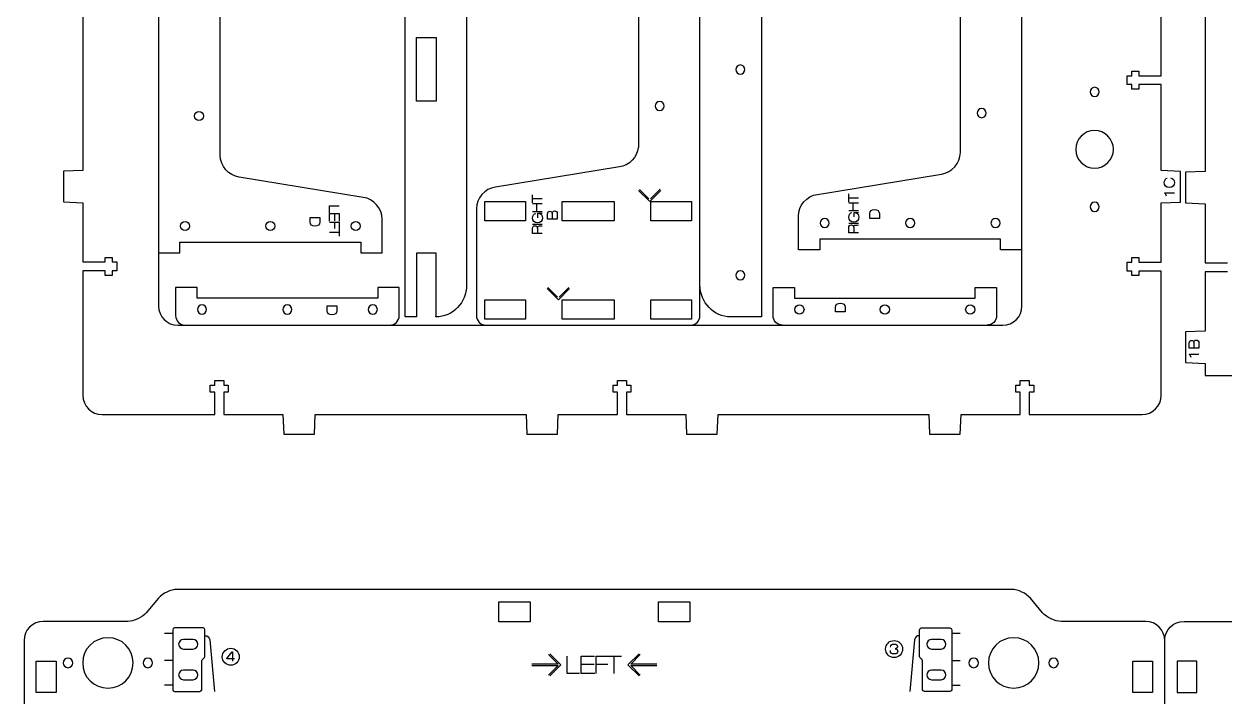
# Model space of a CAD drawing. Extents: x 16 to 1660, y 62 to 1240.
# Drawn here: x 16.3 to 317, y 691.2 to 859.8 of the extents above; entities that cross this region are included whole.
import ezdxf

# ---------------------------------------------------------------- set-up
doc = ezdxf.new("R2010")
doc.units = 0
doc.layers.get('0').update_dxf_attribs({"linetype": 'CONTINUOUS'})

msp = doc.modelspace()

# ---------------------------------------------------------------- linework, layer by layer
at = {"color": 7}
for points in [[(177.927847, 998.511253), (177.927847, 982.513204), (172.966944, 982.513204), (172.966944, 998.480209), (172.966662, 998.498553), (170.136538, 998.480209), (170.136538, 933.680293), (170.13682, 828.880458), (170.103236, 828.880458)], [(49.983249, 995.788656), (49.983249, 789.123813)], [(65.408669, 826.861158), (65.408669, 995.96702), (57.695818, 995.96702)], [(127.121356, 998.179642), (127.120509, 796.938547), (127.120509, 794.394596)], [(250.759242, 827.603967), (250.759242, 996.709829), (258.472093, 996.709829)], [(266.184662, 789.124378), (266.184662, 995.78922)], [(185.558853, 786.728876), (185.557724, 987.969407), (185.557724, 990.513076)], [(119.407658, 786.394724), (119.490349, 786.824831), (119.490349, 802.394467), (114.529447, 802.394467), (114.529447, 786.427462), (111.69904, 786.427462), (111.69904, 851.227096), (111.699604, 953.613084), (111.66602, 956.027496)], [(200.984838, 955.511311), (200.985967, 786.405167), (193.272551, 786.405167)], [(317.641958, 891.116667), (312.027711, 891.116667), (312.027711, 876.252304), (307.155427, 876.052209), (307.155427, 868.373224), (312.027711, 868.173129), (312.027711, 822.827638), (307.155427, 822.627542), (307.155427, 814.947993), (312.027711, 814.747898), (312.027711, 799.925587), (317.641958, 799.925587)], [(31.016787, 868.435878), (31.016787, 823.083896), (26.14422, 822.884082), (26.14422, 815.204533), (31.016787, 815.004438), (31.016787, 800.164629), (36.630187, 800.164629), (36.630187, 801.284204), (38.390124, 801.284204), (38.390124, 800.164629), (39.544696, 800.164629), (39.544696, 797.924067), (38.390124, 797.924067), (38.390124, 796.803927), (36.630187, 796.803927), (36.630187, 797.924067), (31.016787, 797.924067), (31.016787, 785.083802), (31.020738, 766.7244)], [(301.048138, 766.728916), (301.048702, 782.118776), (301.048702, 797.892176), (295.434738, 797.892176), (295.434738, 796.7726), (293.6748, 796.7726), (293.6748, 797.892176), (292.520229, 797.892176), (292.520229, 800.132738), (293.6748, 800.132738), (293.6748, 801.252878), (295.434738, 801.252878), (295.434738, 800.132738), (301.048702, 800.132738), (301.048702, 814.972829), (305.920704, 815.172924), (305.920704, 822.852756), (301.048702, 823.052569), (301.048702, 844.604469), (295.434738, 844.604469), (295.434738, 843.485176), (293.6748, 843.485176), (293.6748, 844.604469), (292.520229, 844.604469), (292.520229, 846.845031), (293.6748, 846.845031), (293.6748, 847.965171), (295.434738, 847.965171), (295.434738, 846.845031), (301.048702, 846.845031), (301.048702, 868.397778)], [(114.529447, 856.423371), (119.490349, 856.423371), (119.490349, 840.423911), (114.529447, 840.423911), (114.529447, 856.423371), (114.529447, 856.423371)], [(194.53098, 848.383989), (194.53098, 848.383989)], [(284.376424, 843.926571), (284.376424, 843.926571)], [(176.587291, 839.23378), (176.587291, 839.23378)], [(58.954529, 836.720027), (58.954529, 836.720027)], [(257.213382, 837.463118), (257.213382, 837.463118)], [(284.376424, 833.107018), (284.376424, 833.107018)], [(101.223233, 816.358258), (70.168347, 821.442209)], [(165.374038, 823.988136), (134.318869, 818.903902)], [(214.944678, 817.101067), (245.999564, 822.185018)], [(170.184798, 818.068524), (172.966944, 815.28666), (175.748809, 818.068524)], [(170.374733, 818.366551), (172.766284, 815.975)], [(173.166758, 815.974153), (175.567058, 818.374453)], [(131.658924, 815.282991), (141.898793, 815.282991), (141.898793, 810.443444), (131.658924, 810.443444), (131.658924, 815.282991), (131.658924, 815.282991)], [(143.620067, 814.960129), (143.620067, 817.021198)], [(146.009078, 815.95722), (143.641516, 815.95722)], [(151.037996, 815.282991), (164.079484, 815.282991), (164.079484, 810.443444), (151.037996, 810.443444), (151.037996, 815.282991), (151.037996, 815.282991)], [(173.217558, 815.282991), (183.457991, 815.282991), (183.457991, 810.443444), (173.217558, 810.443444), (173.217558, 815.282991), (173.217558, 815.282991)], [(222.823476, 815.165587), (222.823476, 817.226656)], [(222.823476, 815.002744), (225.213051, 815.002744)], [(225.212769, 816.162678), (222.844924, 816.162678)], [(223.934867, 812.95494), (223.934867, 815.002744)], [(284.376424, 815.12664), (284.376424, 815.12664)], [(301.962538, 817.388933), (301.962538, 817.476987), (304.345622, 817.476987)], [(92.752616, 812.506489), (92.752616, 814.217038), (95.190169, 814.217038)], [(92.752616, 810.353133), (92.752616, 812.27168), (95.190169, 812.27168), (95.190169, 810.373736)], [(94.0562, 812.27168), (94.0562, 810.452476)], [(129.559191, 813.484107), (129.558062, 789.883273), (129.559191, 786.728593)], [(143.620067, 814.797004), (146.00936, 814.797004)], [(146.00936, 812.749482), (143.620067, 812.749482)], [(144.731176, 812.749482), (144.731176, 814.797287)], [(144.941713, 811.259067), (144.941713, 812.38344), (146.062982, 812.38344)], [(147.410876, 810.909111), (147.410876, 812.222291)], [(149.827827, 812.13452), (149.827827, 810.909111), (147.410876, 810.909111), (147.410876, 810.909111)], [(148.558391, 812.337438), (148.565164, 812.337438)], [(148.561778, 812.33772), (148.558956, 810.909111)], [(225.213051, 812.95494), (222.823476, 812.95494)], [(224.145404, 811.464807), (224.145404, 812.58918), (225.266391, 812.58918)], [(228.054747, 811.097918), (228.054747, 812.275913)], [(230.471416, 812.275913), (230.471416, 811.097918), (228.054747, 811.097918), (228.054747, 811.097918)], [(49.983249, 802.443009), (55.342649, 802.443009), (55.342649, 805.163067), (100.623229, 805.163067), (100.623229, 802.443009), (105.982911, 802.443009), (105.982911, 810.938744)], [(55.46344, 809.169211), (55.46344, 809.169211)], [(76.842902, 809.169211), (76.842902, 809.169211)], [(87.921253, 810.158682), (87.921253, 811.336396), (90.337922, 811.336396), (90.337922, 811.336396)], [(90.337922, 811.336396), (90.337922, 810.158682)], [(92.752616, 810.139491), (95.190169, 810.139491), (95.190169, 808.428942)], [(94.0562, 810.139491), (94.0562, 808.528284)], [(98.222929, 809.169211), (98.222929, 809.169211)], [(143.620067, 809.64278), (146.00936, 809.64278)], [(266.184662, 803.1861), (260.82498, 803.1861), (260.82498, 805.906158), (215.544682, 805.906158), (215.544682, 803.1861), (210.185, 803.1861), (210.185, 811.681553)], [(217.944982, 809.912302), (217.944982, 809.912302)], [(222.823476, 809.84852), (225.213051, 809.84852)], [(239.325009, 809.912302), (239.325009, 809.912302)], [(260.704471, 809.912302), (260.704471, 809.912302)], [(92.752616, 807.638156), (95.190169, 807.638156)], [(95.190169, 808.695642), (95.190169, 806.592804)], [(146.00936, 807.269856), (143.620067, 807.269856), (143.620067, 808.584729)], [(144.841524, 808.675322), (144.848016, 808.671936)], [(144.848016, 808.671653), (144.852531, 807.269573)], [(225.213051, 807.475313), (222.823476, 807.475313), (222.823476, 808.790187)], [(224.044933, 808.880498), (224.051707, 808.877393), (224.05594, 807.475313)], [(317.641958, 797.685024), (312.027711, 797.685024), (312.027711, 782.826589), (307.155427, 782.626493), (307.155427, 774.947509), (312.027711, 774.747413), (312.032791, 774.747413), (312.032791, 771.74598), (319.712058, 771.74598)], [(194.53098, 796.823682), (194.53098, 796.823682)], [(110.24616, 786.728876), (110.245596, 793.788382), (104.885913, 793.788382), (104.885913, 791.068607), (59.605898, 791.068607), (59.605898, 793.788382), (54.245933, 793.788382), (54.245933, 786.728876)], [(147.306171, 793.483582), (150.088036, 790.701718), (152.870182, 793.483582)], [(147.496107, 793.781609), (149.887658, 791.390058)], [(150.288131, 791.389211), (152.688149, 793.789511)], [(203.84516, 786.728876), (203.845724, 793.788382), (209.205124, 793.788382), (209.205124, 791.068607), (254.485422, 791.068607), (254.485422, 793.788382), (259.845387, 793.788382), (259.845387, 786.728876)], [(62.005916, 788.263036), (62.005916, 788.263036)], [(83.385942, 788.263036), (83.385942, 788.263036)], [(92.183938, 787.964162), (92.183938, 789.142158), (94.600324, 789.142158), (94.600324, 789.142158)], [(94.600324, 789.142158), (94.600324, 787.964162)], [(104.765404, 788.263036), (104.765404, 788.263036)], [(131.658924, 790.683373), (141.898793, 790.683373), (141.898793, 785.844109), (131.658924, 785.844109), (131.658924, 790.683373), (131.658924, 790.683373)], [(151.03856, 790.683373), (164.079202, 790.683373), (164.079202, 785.844109), (151.03856, 785.844109), (151.03856, 790.683373), (151.03856, 790.683373)], [(173.217558, 790.683373), (183.457991, 790.683373), (183.457991, 785.844109), (173.217558, 785.844109), (173.217558, 790.683373), (173.217558, 790.683373)], [(209.325916, 788.263036), (209.325916, 788.263036)], [(219.490713, 787.670087), (219.490713, 788.848082)], [(221.907382, 788.848082), (221.907382, 787.670087), (219.490713, 787.670087), (219.490713, 787.670087)], [(230.705378, 788.263036), (230.705378, 788.263036)], [(252.085404, 788.263036), (252.085404, 788.263036)], [(54.784696, 784.32406), (261.384627, 784.323496)], [(308.090993, 778.570678), (308.090993, 779.883858)], [(310.507944, 779.796087), (310.507944, 778.570678), (308.090993, 778.570678), (308.090993, 778.570678)], [(309.238509, 779.998722), (309.245282, 779.998722)], [(309.241896, 779.998722), (309.239073, 778.570678)], [(308.107927, 776.968784), (308.107927, 777.05712), (310.490729, 777.05712)], [(35.82162, 761.924364), (51.21148, 761.9238), (64.051462, 761.9238), (64.051462, 767.537764), (62.931887, 767.537764), (62.931887, 769.297702), (64.051462, 769.297702), (64.051462, 770.452273), (66.292307, 770.452273), (66.292307, 769.297702), (67.412164, 769.297702), (67.412164, 767.537764), (66.292307, 767.537764), (66.292307, 761.9238), (81.131833, 761.9238), (81.331647, 757.051798), (89.011478, 757.051798), (89.211573, 761.9238), (141.992773, 761.9238), (142.192869, 757.051798), (149.872982, 757.051798), (150.073078, 761.9238), (164.912322, 761.9238), (164.912322, 767.537764), (163.792747, 767.537764), (163.792747, 769.297702), (164.912322, 769.297702), (164.912322, 770.452273), (167.152884, 770.452273), (167.152884, 769.297702), (168.273024, 769.297702), (168.273024, 767.537764), (167.152884, 767.537764), (167.152884, 761.9238), (181.993258, 761.9238), (182.193353, 757.051798), (189.873749, 757.051798), (190.073562, 761.9238), (242.853633, 761.9238), (243.053447, 757.051798), (250.734124, 757.051798), (250.93422, 761.9238), (265.773747, 761.9238), (265.773747, 767.537764), (264.654171, 767.537764), (264.654171, 769.297702), (265.773747, 769.297702), (265.773747, 770.452273), (268.014309, 770.452273), (268.014309, 769.297702), (269.134449, 769.297702), (269.134449, 767.537764), (268.014309, 767.537764), (268.014309, 761.9238), (283.382156, 761.9238), (296.24782, 761.927751)], [(49.968856, 715.949518), (46.886989, 712.27442)], [(263.644944, 718.111904), (54.60492, 718.111904)], [(271.363158, 712.27442), (268.280727, 715.949518)], [(135.172309, 714.980367), (143.051671, 714.980367), (143.051671, 710.020593), (135.172309, 710.020593), (135.172309, 714.980367), (135.172309, 714.980367)], [(175.172229, 714.980367), (183.051591, 714.980367), (183.051591, 710.020593), (175.172229, 710.020593), (175.172229, 714.980367), (175.172229, 714.980367)], [(42.250924, 710.111751), (21.088491, 710.111751)], [(297.162784, 710.111751), (275.99894, 710.111751), (275.99894, 710.111751)], [(306.762856, 710.111751), (327.9267, 710.111751)], [(53.517236, 707.122171), (51.432742, 707.122171)], [(53.517236, 708.031773), (53.517236, 692.993562)], [(61.128769, 708.484176), (53.96992, 708.484176)], [(61.580889, 701.493531), (61.580889, 708.031773)], [(240.533202, 701.493813), (240.533202, 708.032056)], [(240.98504, 708.484176), (248.144171, 708.484176)], [(248.596856, 708.032056), (248.596856, 692.993562)], [(248.596856, 707.122453), (250.681631, 707.122453)], [(16.287609, 705.311998), (16.287609, 412.49346)], [(58.609371, 705.589987), (56.209353, 705.589987)], [(62.803193, 705.492902), (64.026909, 692.544264)], [(239.310898, 705.492902), (238.087464, 692.544264)], [(245.955538, 705.589987), (243.55552, 705.589987)], [(301.960562, 412.49346), (301.96282, 705.311998)], [(56.209353, 703.189969), (58.609371, 703.189969), (58.609371, 703.189969)], [(61.169409, 700.757496), (61.208638, 700.784589)], [(68.521862, 700.765962), (67.113856, 700.765962), (67.113856, 700.857684), (68.433809, 702.519409), (68.521862, 702.519409), (68.521862, 700.765962)], [(69.009542, 700.765962), (68.521862, 700.765962), (68.521862, 700.136607)], [(70.186409, 701.247998), (70.186409, 701.247998)], [(147.618027, 701.822038), (150.009578, 699.430487), (143.470489, 699.430487)], [(147.915771, 702.011973), (150.697918, 699.230109), (147.915771, 696.448244)], [(155.354302, 697.051918), (152.297836, 697.051918), (152.297836, 701.407736)], [(159.202402, 697.051918), (155.773967, 697.051918), (155.773967, 701.407736), (159.165996, 701.407736)], [(159.584813, 697.051918), (159.584813, 701.407736), (162.64128, 701.407736)], [(162.165171, 701.407736), (165.923242, 701.407736)], [(164.054649, 697.051918), (164.054649, 701.407736)], [(170.305024, 696.447962), (167.522878, 699.229827), (170.305024, 702.011691)], [(174.750589, 699.429922), (168.210936, 699.429922), (170.610953, 701.82994)], [(234.456393, 703.274636), (234.456393, 703.267862)], [(236.276162, 703.189969), (236.276162, 703.189969)], [(240.944964, 700.757496), (240.905171, 700.784589)], [(243.55552, 703.189969), (245.955538, 703.189969), (245.955538, 703.189969)], [(19.351413, 700.170473), (24.311187, 700.170473), (24.311187, 692.291111), (19.351413, 692.291111), (19.351413, 700.170473), (19.351413, 700.170473)], [(27.297098, 698.511853), (27.297098, 698.511853)], [(47.297622, 698.511853), (47.297622, 698.511853)], [(53.517236, 700.279129), (51.432742, 700.279129)], [(58.609371, 697.910438), (56.209353, 697.910438)], [(60.797158, 692.993562), (60.797158, 700.048271)], [(143.470489, 699.030296), (150.010424, 699.030296), (147.610124, 696.629713)], [(155.773967, 699.381944), (159.025449, 699.381944)], [(159.584813, 699.381944), (162.464327, 699.381944)], [(170.603051, 696.63818), (168.2115, 699.029449), (174.750589, 699.029449)], [(241.316933, 692.993562), (241.316933, 700.048271)], [(245.955538, 697.910438), (243.55552, 697.910438)], [(248.596856, 700.279129), (250.681631, 700.279129)], [(254.097367, 698.511853), (254.097367, 698.511853)], [(274.097327, 698.511853), (274.097327, 698.511853)], [(293.921462, 700.170473), (298.881236, 700.170473), (298.881236, 692.291111), (293.921462, 692.291111), (293.921462, 700.170473), (293.921462, 700.170473)], [(305.04384, 692.291111), (310.003613, 692.291111), (310.003613, 700.170473), (305.04384, 700.170473), (305.04384, 692.291111), (305.04384, 692.291111)], [(56.209353, 695.51042), (58.609371, 695.51042), (58.609371, 695.51042)], [(243.55552, 695.51042), (245.955538, 695.51042), (245.955538, 695.51042)], [(37.29736, 693.39206), (37.29736, 693.39206)], [(53.517236, 694.145311), (51.432742, 694.145311)], [(53.96992, 692.54116), (60.345038, 692.54116), (60.345038, 692.54116)], [(248.144171, 692.54116), (241.768771, 692.54116), (241.768771, 692.54116)], [(248.596856, 694.145311), (250.681631, 694.145311)], [(264.097064, 693.39206), (264.097064, 693.39206)]]:
    msp.add_lwpolyline(points, dxfattribs=at)
for points in [[(195.670876, 849.523884), (195.04152, 849.523884), (194.53098, 849.013909), (194.53098, 848.383989)], [(194.53098, 848.383989), (194.53098, 847.754351), (195.04152, 847.244093), (195.670876, 847.244093)], [(196.810489, 848.383989), (196.810489, 849.013909), (196.300513, 849.523884), (195.670876, 849.523884)], [(195.670876, 847.244093), (196.300513, 847.244093), (196.810489, 847.754351), (196.810489, 848.383989)], [(284.376424, 843.926571), (283.746787, 843.926571), (283.236529, 843.416031), (283.236529, 842.786393)], [(283.236529, 842.786393), (283.236529, 842.157038), (283.746787, 841.64678), (284.376424, 841.64678)], [(285.51632, 842.786393), (285.51632, 843.416031), (285.006344, 843.926571), (284.376424, 843.926571)], [(284.376424, 841.64678), (285.006344, 841.64678), (285.51632, 842.157038), (285.51632, 842.786393)], [(175.447396, 840.373676), (174.81804, 840.373676), (174.307782, 839.863418), (174.307782, 839.23378)], [(174.307782, 839.23378), (174.307782, 838.60386), (174.81804, 838.093884), (175.447396, 838.093884)], [(176.587291, 839.23378), (176.587291, 839.863418), (176.076751, 840.373676), (175.447396, 840.373676)], [(175.447396, 838.093884), (176.076751, 838.093884), (176.587291, 838.60386), (176.587291, 839.23378)], [(58.954529, 836.720027), (58.954529, 837.349382), (59.465069, 837.859922), (60.094707, 837.859922)], [(60.094707, 835.580131), (59.465069, 835.580131), (58.954529, 836.089824), (58.954529, 836.720027)], [(60.094707, 837.859922), (60.724062, 837.859922), (61.234038, 837.349382), (61.234038, 836.720027)], [(61.234038, 836.720027), (61.234038, 836.089824), (60.724062, 835.580131), (60.094707, 835.580131)], [(256.073204, 838.603013), (255.443849, 838.603013), (254.933873, 838.092473), (254.933873, 837.463118)], [(254.933873, 837.463118), (254.933873, 836.833198), (255.443849, 836.323222), (256.073204, 836.323222)], [(257.213382, 837.463118), (257.213382, 838.092473), (256.702842, 838.603013), (256.073204, 838.603013)], [(256.073204, 836.323222), (256.702842, 836.323222), (257.213382, 836.833198), (257.213382, 837.463118)], [(284.376424, 833.107018), (281.769538, 833.107018), (279.65654, 830.994302), (279.65654, 828.386851)], [(289.096309, 828.386851), (289.096309, 830.994302), (286.982747, 833.107018), (284.376424, 833.107018)], [(170.103236, 828.880458), (169.842462, 826.450242), (167.816389, 824.3062), (165.374038, 823.988136)], [(245.999564, 822.185018), (248.61774, 822.526224), (250.759242, 824.964907), (250.759242, 827.603967)], [(279.65654, 828.386851), (279.65654, 825.780247), (281.769538, 823.666967), (284.376424, 823.666967)], [(284.376424, 823.666967), (286.982747, 823.666967), (289.096309, 825.780247), (289.096309, 828.386851)], [(70.168347, 821.442209), (67.549889, 821.783416), (65.408669, 824.222098), (65.408669, 826.861158)], [(301.820862, 820.040976), (301.820862, 820.613322), (302.053978, 821.066571), (302.578911, 821.195264)], [(303.374213, 821.252556), (304.020784, 821.181436), (304.345622, 820.599493), (304.345622, 820.040976)], [(134.318869, 818.903902), (131.700693, 818.56326), (129.559191, 816.12486), (129.559191, 813.484107)], [(303.083242, 818.788473), (302.284553, 818.788473), (301.820862, 819.350096), (301.820862, 820.040976)], [(304.345622, 820.040976), (304.345622, 819.350378), (303.881931, 818.788473), (303.083242, 818.788473)], [(105.982911, 810.938744), (105.982911, 813.578933), (103.840844, 816.017616), (101.223233, 816.358258)], [(210.185, 811.681553), (210.185, 814.322024), (212.327067, 816.760424), (214.944678, 817.101067)], [(284.376424, 815.12664), (283.746787, 815.12664), (283.236529, 814.6161), (283.236529, 813.986744)], [(285.51632, 813.986744), (285.51632, 814.6161), (285.006344, 815.12664), (284.376424, 815.12664)], [(302.412682, 816.637658), (302.321524, 817.003136), (302.128484, 817.246693), (301.962538, 817.388933)], [(143.620067, 811.172142), (143.620067, 811.918338), (143.951396, 812.261802), (144.413111, 812.348444)], [(144.941713, 812.38344), (145.219702, 812.348444), (145.341904, 812.300467), (145.341904, 812.300467)], [(145.341904, 812.300467), (145.890827, 812.135084), (146.11604, 811.671111), (146.11604, 811.172142)], [(147.410876, 812.222291), (147.410876, 812.604984), (147.617462, 812.872249), (148.010033, 812.872249)], [(148.010033, 812.872249), (148.294513, 812.872249), (148.565164, 812.621918), (148.558391, 812.337438)], [(148.565164, 812.337438), (148.578711, 812.652398), (148.747762, 812.946756), (149.170813, 812.946756)], [(149.170813, 812.946756), (149.451907, 812.946756), (149.827827, 812.767544), (149.827827, 812.13452)], [(222.823476, 811.377882), (222.823476, 812.123796), (223.154804, 812.46726), (223.616802, 812.554184)], [(224.145404, 812.58918), (224.423111, 812.554184), (224.545596, 812.506207), (224.545596, 812.506207)], [(224.545596, 812.506207), (225.094518, 812.340542), (225.319731, 811.876851), (225.319731, 811.377882)], [(228.054747, 812.275913), (228.054747, 812.942804), (228.542144, 813.284576), (229.26294, 813.284576)], [(229.26294, 813.284576), (229.984018, 813.284576), (230.471416, 812.942804), (230.471416, 812.275913)], [(283.236529, 813.986744), (283.236529, 813.357107), (283.746787, 812.847131), (284.376424, 812.847131)], [(284.376424, 812.847131), (285.006344, 812.847131), (285.51632, 813.357107), (285.51632, 813.986744)], [(55.46344, 809.169211), (55.46344, 809.798567), (55.97398, 810.309107), (56.603336, 810.309107)], [(56.603336, 808.029316), (55.97398, 808.029316), (55.46344, 808.539291), (55.46344, 809.169211)], [(56.603336, 810.309107), (57.232973, 810.309107), (57.743231, 809.798567), (57.743231, 809.169211)], [(57.743231, 809.169211), (57.743231, 808.539291), (57.232973, 808.029316), (56.603336, 808.029316)], [(76.842902, 809.169211), (76.842902, 809.798567), (77.353442, 810.309107), (77.982798, 810.309107)], [(77.982798, 808.029316), (77.353442, 808.029316), (76.842902, 808.539291), (76.842902, 809.169211)], [(77.982798, 810.309107), (78.612436, 810.309107), (79.122411, 809.798567), (79.122411, 809.169211)], [(79.122411, 809.169211), (79.122411, 808.539291), (78.612436, 808.029316), (77.982798, 808.029316)], [(89.129447, 809.149738), (88.408651, 809.149738), (87.921253, 809.491509), (87.921253, 810.158682)], [(90.337922, 810.158682), (90.337922, 809.491509), (89.850524, 809.149738), (89.129447, 809.149738)], [(98.222929, 809.169211), (98.222929, 809.798567), (98.733469, 810.309107), (99.362824, 810.309107)], [(99.362824, 808.029316), (98.733469, 808.029316), (98.222929, 808.539291), (98.222929, 809.169211)], [(99.362824, 810.309107), (99.992462, 810.309107), (100.502438, 809.798567), (100.502438, 809.169211)], [(100.502438, 809.169211), (100.502438, 808.539291), (99.992462, 808.029316), (99.362824, 808.029316)], [(144.868336, 809.934033), (144.078678, 809.934033), (143.620067, 810.489447), (143.620067, 811.172142)], [(143.620067, 808.584729), (143.620067, 809.063096), (143.847538, 809.244), (144.272564, 809.244)], [(144.272564, 809.244), (144.500318, 809.244), (144.818382, 809.090189), (144.841524, 808.675322)], [(144.848016, 808.671936), (144.851684, 809.039953), (145.022147, 809.200256), (145.350371, 809.200256)], [(146.11604, 811.172142), (146.11604, 810.489447), (145.657711, 809.934033), (144.868336, 809.934033)], [(145.350371, 809.200256), (145.437296, 809.200256), (145.912558, 809.207311), (146.00936, 809.25416)], [(216.805087, 811.052198), (216.175731, 811.052198), (215.665473, 810.541658), (215.665473, 809.912302)], [(215.665473, 809.912302), (215.665473, 809.2821), (216.175731, 808.772407), (216.805087, 808.772407)], [(217.944982, 809.912302), (217.944982, 810.541658), (217.434442, 811.052198), (216.805087, 811.052198)], [(216.805087, 808.772407), (217.434724, 808.772407), (217.944982, 809.2821), (217.944982, 809.912302)], [(224.072027, 810.139491), (223.282087, 810.139491), (222.823476, 810.695187), (222.823476, 811.377882)], [(222.823476, 808.790187), (222.823476, 809.268271), (223.051229, 809.449458), (223.476256, 809.449458)], [(223.476256, 809.449458), (223.703727, 809.449458), (224.021791, 809.295647), (224.044933, 808.880498)], [(224.051707, 808.877393), (224.055093, 809.245129), (224.225838, 809.405713), (224.55378, 809.405713)], [(225.319731, 811.377882), (225.319731, 810.695187), (224.86112, 810.139491), (224.072027, 810.139491)], [(224.55378, 809.405713), (224.640987, 809.405713), (225.115967, 809.412487), (225.213051, 809.459336)], [(238.185113, 811.052198), (237.555476, 811.052198), (237.0455, 810.541658), (237.0455, 809.912302)], [(237.0455, 809.912302), (237.0455, 809.2821), (237.555476, 808.772407), (238.185113, 808.772407)], [(239.325009, 809.912302), (239.325009, 810.541658), (238.814469, 811.052198), (238.185113, 811.052198)], [(238.185113, 808.772407), (238.814469, 808.772407), (239.325009, 809.2821), (239.325009, 809.912302)], [(259.564576, 811.052198), (258.934938, 811.052198), (258.424962, 810.541658), (258.424962, 809.912302)], [(258.424962, 809.912302), (258.424962, 809.2821), (258.934938, 808.772407), (259.564576, 808.772407)], [(260.704471, 809.912302), (260.704471, 810.541658), (260.193931, 811.052198), (259.564576, 811.052198)], [(259.564576, 808.772407), (260.193931, 808.772407), (260.704471, 809.2821), (260.704471, 809.912302)], [(195.670876, 797.963578), (195.04152, 797.963578), (194.53098, 797.453602), (194.53098, 796.823682)], [(196.810489, 796.823682), (196.810489, 797.453602), (196.300513, 797.963578), (195.670876, 797.963578)], [(127.120509, 794.394596), (127.120509, 789.994751), (123.64974, 786.394724), (119.407658, 786.394724)], [(193.272551, 786.405167), (189.031033, 786.405167), (185.560264, 790.004911), (185.560264, 794.404756)], [(194.53098, 796.823682), (194.53098, 796.194044), (195.04152, 795.683787), (195.670876, 795.683787)], [(195.670876, 795.683787), (196.300513, 795.683787), (196.810489, 796.194044), (196.810489, 796.823682)], [(49.983249, 789.123813), (49.983813, 786.483907), (52.144507, 784.32406), (54.784696, 784.32406)], [(60.86602, 789.402931), (60.236382, 789.402931), (59.726407, 788.892391), (59.726407, 788.263036)], [(59.726407, 788.263036), (59.726407, 787.632833), (60.236382, 787.12314), (60.86602, 787.12314)], [(62.005916, 788.263036), (62.005916, 788.892391), (61.495376, 789.402931), (60.86602, 789.402931)], [(60.86602, 787.12314), (61.495376, 787.12314), (62.005916, 787.632833), (62.005916, 788.263036)], [(82.246047, 789.402931), (81.616409, 789.402931), (81.106433, 788.892391), (81.106433, 788.263036)], [(81.106433, 788.263036), (81.106433, 787.632833), (81.616409, 787.12314), (82.246047, 787.12314)], [(83.385942, 788.263036), (83.385942, 788.892391), (82.875402, 789.402931), (82.246047, 789.402931)], [(82.246047, 787.12314), (82.875402, 787.12314), (83.385942, 787.632833), (83.385942, 788.263036)], [(93.392131, 786.9555), (92.671053, 786.9555), (92.183938, 787.297271), (92.183938, 787.964162)], [(94.600324, 787.964162), (94.600324, 787.297271), (94.112927, 786.9555), (93.392131, 786.9555)], [(103.625509, 789.402931), (102.995871, 789.402931), (102.485896, 788.892391), (102.485896, 788.263036)], [(102.485896, 788.263036), (102.485896, 787.632833), (102.995871, 787.12314), (103.625509, 787.12314)], [(104.765404, 788.263036), (104.765404, 788.892391), (104.254864, 789.402931), (103.625509, 789.402931)], [(103.625509, 787.12314), (104.254864, 787.12314), (104.765404, 787.632833), (104.765404, 788.263036)], [(209.325916, 788.263036), (209.325916, 788.892391), (209.836173, 789.402931), (210.465811, 789.402931)], [(210.465811, 787.12314), (209.836173, 787.12314), (209.325916, 787.632833), (209.325916, 788.263036)], [(210.465811, 789.402931), (211.095167, 789.402931), (211.605424, 788.892391), (211.605424, 788.263036)], [(211.605424, 788.263036), (211.605424, 787.632833), (211.095167, 787.12314), (210.465811, 787.12314)], [(219.490713, 788.848082), (219.490713, 789.514973), (219.978111, 789.856744), (220.699189, 789.856744)], [(220.699189, 789.856744), (221.419984, 789.856744), (221.907382, 789.514973), (221.907382, 788.848082)], [(230.705378, 788.263036), (230.705378, 788.892391), (231.215918, 789.402931), (231.845273, 789.402931)], [(231.845273, 787.12314), (231.215918, 787.12314), (230.705378, 787.632833), (230.705378, 788.263036)], [(231.845273, 789.402931), (232.474629, 789.402931), (232.984887, 788.892391), (232.984887, 788.263036)], [(232.984887, 788.263036), (232.984887, 787.632833), (232.474629, 787.12314), (231.845273, 787.12314)], [(252.085404, 788.263036), (252.085404, 788.892391), (252.595662, 789.402931), (253.2253, 789.402931)], [(253.2253, 787.12314), (252.595662, 787.12314), (252.085404, 787.632833), (252.085404, 788.263036)], [(253.2253, 789.402931), (253.854656, 789.402931), (254.364913, 788.892391), (254.364913, 788.263036)], [(254.364913, 788.263036), (254.364913, 787.632833), (253.854656, 787.12314), (253.2253, 787.12314)], [(261.384627, 784.323496), (264.024533, 784.32406), (266.184662, 786.484471), (266.184662, 789.124378)], [(54.245933, 786.728876), (54.245933, 785.40864), (55.32628, 784.328858), (56.645951, 784.328858)], [(107.846142, 784.328858), (109.166096, 784.328858), (110.24616, 785.40864), (110.24616, 786.728876)], [(129.559191, 786.728593), (129.559191, 785.408922), (130.638973, 784.328576), (131.959209, 784.328576)], [(183.158836, 784.328858), (184.479071, 784.328858), (185.558853, 785.409204), (185.558853, 786.728876)], [(206.245178, 784.328858), (204.924942, 784.328858), (203.84516, 785.40864), (203.84516, 786.728876)], [(259.845387, 786.728876), (259.845387, 785.40864), (258.76504, 784.328858), (257.445369, 784.328858)], [(308.090993, 779.883858), (308.090993, 780.266551), (308.29758, 780.533816), (308.690151, 780.533816)], [(308.690151, 780.533816), (308.974631, 780.533816), (309.245282, 780.283202), (309.238509, 779.998722)], [(309.245282, 779.998722), (309.258829, 780.313964), (309.42788, 780.608604), (309.850931, 780.608604)], [(309.850931, 780.608604), (310.132024, 780.608604), (310.507944, 780.428829), (310.507944, 779.796087)], [(308.557789, 776.217509), (308.466631, 776.582987), (308.273873, 776.826544), (308.107927, 776.968784)], [(31.020738, 766.7244), (31.021302, 764.084493), (33.181713, 761.924364), (35.82162, 761.924364)], [(296.24782, 761.927751), (298.888009, 761.928316), (301.048138, 764.088727), (301.048138, 766.728916)], [(54.60492, 718.111904), (53.051851, 718.111904), (50.966511, 717.13852), (49.968856, 715.949518)], [(268.280727, 715.949518), (267.283636, 717.13852), (265.197731, 718.111904), (263.644944, 718.111904)], [(21.088491, 710.111751), (18.448584, 710.111751), (16.287609, 707.951904), (16.287609, 705.311998)], [(46.886989, 712.27442), (45.889333, 711.085136), (43.803147, 710.111751), (42.250924, 710.111751)], [(275.99894, 710.111751), (274.446718, 710.111751), (272.360249, 711.085136), (271.363158, 712.27442)], [(301.96282, 705.311998), (301.96282, 707.951904), (299.802973, 710.111751), (297.162784, 710.111751)], [(301.96282, 705.631756), (301.96282, 707.951904), (304.122384, 710.111751), (306.762856, 710.111751)], [(53.96992, 708.484176), (53.721, 708.484176), (53.517236, 708.280693), (53.517236, 708.031773)], [(61.580889, 708.031773), (61.580889, 708.280693), (61.377689, 708.484176), (61.128769, 708.484176)], [(240.533202, 708.032056), (240.533202, 708.280693), (240.736402, 708.484176), (240.98504, 708.484176)], [(248.144171, 708.484176), (248.392809, 708.484176), (248.596856, 708.280693), (248.596856, 708.032056)], [(37.29736, 706.031664), (33.806836, 706.031664), (30.977276, 703.201822), (30.977276, 699.712144)], [(43.617162, 699.712144), (43.617162, 703.201822), (40.78732, 706.031664), (37.29736, 706.031664)], [(56.209353, 705.589987), (55.546696, 705.589987), (55.009344, 705.052636), (55.009344, 704.39026)], [(55.009344, 704.39026), (55.009344, 703.727602), (55.546696, 703.189969), (56.209353, 703.189969)], [(59.80938, 704.39026), (59.80938, 705.052636), (59.272311, 705.589987), (58.609371, 705.589987)], [(58.609371, 703.189969), (59.272311, 703.189969), (59.80938, 703.727602), (59.80938, 704.39026)], [(61.611369, 706.528376), (62.241853, 706.588207), (62.74308, 706.123387), (62.803193, 705.492902)], [(232.026742, 703.189969), (232.026742, 704.363449), (232.978113, 705.314538), (234.151593, 705.314538)], [(233.299, 703.63334), (233.322142, 704.127511), (233.532116, 704.435416), (234.202393, 704.435416)], [(234.151593, 705.314538), (235.324791, 705.314538), (236.276162, 704.363449), (236.276162, 703.189969)], [(234.202393, 704.435416), (234.771353, 704.435416), (235.018298, 704.178311), (235.018298, 703.809447)], [(235.018298, 703.809447), (235.018298, 703.575767), (234.882549, 703.318662), (234.456393, 703.274636)], [(240.502722, 706.528376), (239.872238, 706.588207), (239.371011, 706.123387), (239.310898, 705.492902)], [(243.55552, 705.589987), (242.89258, 705.589987), (242.355793, 705.052636), (242.355793, 704.39026)], [(242.355793, 704.39026), (242.355793, 703.727602), (242.89258, 703.189969), (243.55552, 703.189969)], [(247.155547, 704.39026), (247.155547, 705.052636), (246.618196, 705.589987), (245.955538, 705.589987)], [(245.955538, 703.189969), (246.618196, 703.189969), (247.155547, 703.727602), (247.155547, 704.39026)], [(264.097064, 706.031664), (260.60654, 706.031664), (257.777262, 703.201822), (257.777262, 699.712144)], [(270.417149, 699.712144), (270.417149, 703.201822), (267.587307, 706.031664), (264.097064, 706.031664)], [(27.297098, 700.911589), (26.63444, 700.911589), (26.096807, 700.37452), (26.096807, 699.712144)], [(28.497107, 699.712144), (28.497107, 700.37452), (27.959473, 700.911589), (27.297098, 700.911589)], [(47.297622, 700.911589), (46.634682, 700.911589), (46.097613, 700.37452), (46.097613, 699.712144)], [(48.497067, 699.712144), (48.497067, 700.37452), (47.960562, 700.911589), (47.297622, 700.911589)], [(60.797158, 700.048271), (60.797158, 700.297191), (60.964798, 700.616102), (61.169409, 700.757496)], [(61.208638, 700.784589), (61.413531, 700.925982), (61.580889, 701.245176), (61.580889, 701.493531)], [(65.936989, 701.247998), (65.936989, 702.421478), (66.88836, 703.372567), (68.06184, 703.372567)], [(68.06184, 699.123429), (66.88836, 699.123429), (65.936989, 700.074518), (65.936989, 701.247998)], [(68.06184, 703.372567), (69.235038, 703.372567), (70.186409, 702.421196), (70.186409, 701.247998)], [(70.186409, 701.247998), (70.186409, 700.074518), (69.235038, 699.123429), (68.06184, 699.123429)], [(234.151593, 701.0654), (232.978113, 701.0654), (232.026742, 702.016489), (232.026742, 703.189969)], [(233.231267, 702.729664), (233.231267, 702.749984), (233.234371, 702.777078), (233.234371, 702.804171)], [(234.148207, 701.944522), (233.525342, 701.944522), (233.231267, 702.255813), (233.231267, 702.729664)], [(235.072202, 702.631733), (235.072202, 702.367573), (234.899764, 701.944522), (234.148207, 701.944522)], [(236.276162, 703.189969), (236.276162, 702.016489), (235.324791, 701.0654), (234.151593, 701.0654)], [(234.456393, 703.267862), (234.916698, 703.217062), (235.072202, 702.949798), (235.072202, 702.631733)], [(240.905171, 700.784589), (240.700278, 700.925982), (240.533202, 701.245176), (240.533202, 701.493813)], [(241.316933, 700.048271), (241.316933, 700.297191), (241.149293, 700.616102), (240.944964, 700.757496)], [(254.097367, 700.911589), (253.434709, 700.911589), (252.896793, 700.37452), (252.896793, 699.712144)], [(255.297376, 699.712144), (255.297376, 700.37452), (254.75946, 700.911589), (254.097367, 700.911589)], [(274.097327, 700.911589), (273.434387, 700.911589), (272.897318, 700.37452), (272.897318, 699.712144)], [(275.296771, 699.712144), (275.296771, 700.37452), (274.759984, 700.911589), (274.097327, 700.911589)], [(26.096807, 699.712144), (26.096807, 699.04864), (26.63444, 698.511853), (27.297098, 698.511853)], [(27.297098, 698.511853), (27.959473, 698.511853), (28.497107, 699.048358), (28.497107, 699.712144)], [(30.977276, 699.712144), (30.977276, 696.221056), (33.806836, 693.39206), (37.29736, 693.39206)], [(37.29736, 693.39206), (40.78732, 693.39206), (43.617162, 696.221056), (43.617162, 699.712144)], [(46.097613, 699.712144), (46.097613, 699.04864), (46.634682, 698.511853), (47.297622, 698.511853)], [(47.297622, 698.511853), (47.960562, 698.511853), (48.497067, 699.048358), (48.497067, 699.712144)], [(56.209353, 697.910438), (55.546696, 697.910438), (55.009344, 697.373651), (55.009344, 696.710429)], [(59.80938, 696.710429), (59.80938, 697.373651), (59.272311, 697.910438), (58.609371, 697.910438)], [(243.55552, 697.910438), (242.89258, 697.910438), (242.355793, 697.373651), (242.355793, 696.710429)], [(247.155547, 696.710429), (247.155547, 697.373651), (246.618196, 697.910438), (245.955538, 697.910438)], [(252.896793, 699.712144), (252.896793, 699.04864), (253.434709, 698.511853), (254.097367, 698.511853)], [(254.097367, 698.511853), (254.75946, 698.511853), (255.297376, 699.048358), (255.297376, 699.712144)], [(257.777262, 699.712144), (257.777262, 696.221056), (260.60654, 693.39206), (264.097064, 693.39206)], [(264.097064, 693.39206), (267.587307, 693.39206), (270.417149, 696.221056), (270.417149, 699.712144)], [(272.897318, 699.712144), (272.897318, 699.04864), (273.434387, 698.511853), (274.097327, 698.511853)], [(274.097327, 698.511853), (274.759984, 698.511853), (275.296771, 699.048358), (275.296771, 699.712144)], [(55.009344, 696.710429), (55.009344, 696.047771), (55.546696, 695.51042), (56.209353, 695.51042)], [(58.609371, 695.51042), (59.272311, 695.51042), (59.80938, 696.047771), (59.80938, 696.710429)], [(242.355793, 696.710429), (242.355793, 696.047771), (242.89258, 695.51042), (243.55552, 695.51042)], [(245.955538, 695.51042), (246.618196, 695.51042), (247.155547, 696.047771), (247.155547, 696.710429)], [(53.517236, 692.993562), (53.517236, 692.744924), (53.721, 692.54116), (53.96992, 692.54116)], [(60.345038, 692.54116), (60.593676, 692.54116), (60.797158, 692.744642), (60.797158, 692.993562)], [(241.768771, 692.54116), (241.520416, 692.54116), (241.316933, 692.744642), (241.316933, 692.993562)], [(248.596856, 692.993562), (248.596856, 692.744924), (248.392809, 692.54116), (248.144171, 692.54116)]]:
    msp.add_open_spline(points, degree=3, dxfattribs=at)

doc.saveas('drawing.dxf')
